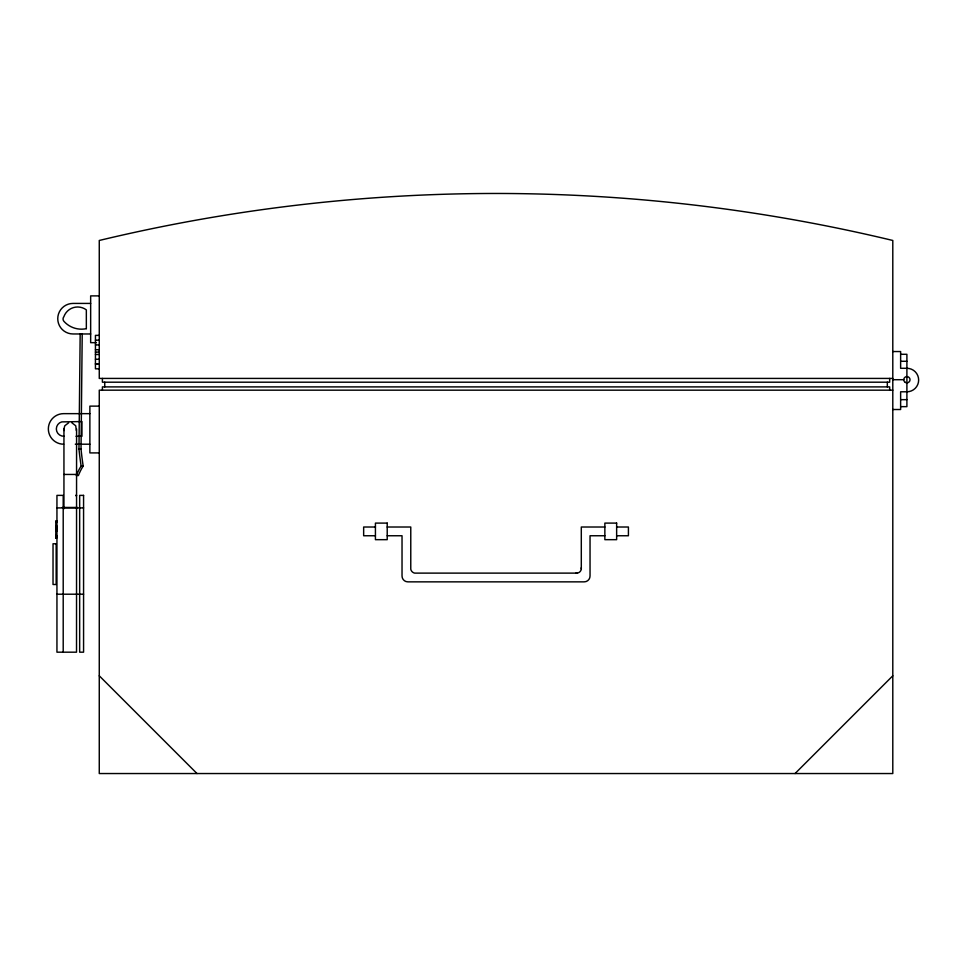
<?xml version="1.0" encoding="UTF-8"?>
<svg xmlns="http://www.w3.org/2000/svg" width="967" height="967" viewBox="0 0 967 967"><rect width="100%" height="100%" fill="white"/><g stroke="black" fill="none" stroke-linecap="round" stroke-linejoin="round"><path stroke-width="1.45" d="M82.219 333.663L81.023 449.147A24.042 1.172 83.9 0 0 83.186 466.13A33.664 7.905 -76.8 0 0 78.387 475.534L76.345 475.51A33.664 7.905 -76.8 0 1 81.143 466.106A24.042 1.172 83.9 0 1 78.968 449.123L80.176 333.639M63.943 508.775L63.943 428.925L64.789 425.77L68.621 422.821M76.357 430.557L75.728 425.77L71.896 422.821M795.067 773.54L892.795 675.8M76.478 495.382L75.728 495.624M99.263 295.89L90.656 295.89L90.656 342.669L96.398 342.669M90.656 303.42L73.021 303.42A15.279 15.279 0 0 0 57.754 318.687A15.279 15.279 0 0 0 73.021 333.966L90.656 333.966M99.263 335.368L95.443 335.368L95.443 368.826L99.263 368.826M95.443 340.154L99.263 340.154M95.443 344.929L99.263 344.929M95.443 349.716L99.263 349.716M892.795 351.541L900.628 351.541L900.628 368.294L906.901 368.294A11.749 11.749 0 0 1 918.65 380.043A11.749 11.749 0 0 1 906.901 391.792L900.628 391.792L900.628 409.512L892.795 409.512M95.443 352.097L99.263 352.097M900.628 354.297L906.901 354.297L906.901 391.792M95.443 354.49L99.263 354.49M95.443 359.265L99.263 359.265M900.628 361.283L906.901 361.283M95.443 363.81L99.263 363.81M95.443 364.051L99.263 364.051M892.795 378.423L99.263 378.423L99.263 240.469A1698.185 1698.185 0 0 1 892.795 240.469L892.795 773.54L99.263 773.54L99.263 390.172L892.795 390.172M892.795 379.705L903.77 379.705M900.628 399.661L906.901 399.661M99.263 406.128L89.871 406.128L89.871 452.907L99.263 452.907M900.628 406.648L906.901 406.648L906.901 392.687M89.871 413.646L63.629 413.646A15.279 15.279 0 0 0 48.35 428.925A15.279 15.279 0 0 0 63.629 444.204M76.018 436.286L81.953 436.286L81.953 421.564L61.743 421.89A7.289 7.289 0 0 0 61.743 435.972L64.148 436.286M75.293 444.204L89.871 444.204M63.943 474.446L76.574 474.446M75.728 495.382L76.574 495.382M62.347 507.457L77.384 507.457M56.944 507.917L83.573 507.917M56.944 520.923L55.808 520.923L55.808 538.244M55.808 521.394L56.944 521.394M55.808 521.999L56.944 521.999M55.808 526.072L56.944 526.072M375.426 527.015L363.652 527.015L363.652 535.754L375.426 535.754M387.211 527.015L410.77 527.015L410.77 569.237A5.113 5.113 0 0 0 414.65 573.117L577.166 573.117M604.858 527.015L581.3 527.015L581.3 568.995M616.644 527.015L628.417 527.015L628.417 535.754L616.644 535.754M55.808 527.474L56.944 527.474M55.808 527.656L56.944 527.656M55.808 527.74L56.944 527.74M55.808 527.922L56.944 527.922M55.808 528.514L56.944 528.514M55.808 529.142L56.944 529.239M55.808 530.279L56.944 530.279M55.808 531.028L56.944 531.028M55.808 535.525L56.944 535.525M387.211 535.754L402.03 535.754L402.03 576.006A5.838 5.838 0 0 0 407.881 581.856L584.189 581.856A5.838 5.838 0 0 0 590.039 576.006L590.039 535.754L604.858 535.754M55.808 536.202L56.944 536.226M55.808 536.395L56.944 536.516M55.808 536.697L56.944 536.697M55.808 536.782L56.944 536.782M55.808 537.156L56.944 537.156M55.808 537.35L56.944 537.217M55.808 537.398L56.944 537.398M55.808 537.857L56.944 537.857M56.944 594.209L83.573 594.209M78.968 449.123L81.023 449.147M81.143 466.106L83.186 466.13M575.909 573.117L577.372 573.093A4.762 4.762 0 0 0 581.276 569.2L581.3 567.726M99.263 675.8L197.002 773.54M63.943 428.925L64.16 430.557M889.664 378.423L889.664 382.195L102.405 382.195L102.405 378.423M889.664 390.172L889.664 386.897L102.405 386.897L102.405 390.172M887.319 382.195L887.319 386.897M104.75 382.195L104.75 386.897M76.574 428.925L76.526 652.181L56.944 652.181L56.944 495.382L63.206 495.382L63.206 652.181M83.573 495.382L79.657 495.382L79.657 652.181L83.573 652.181L83.573 495.382M387.211 523.099L375.426 523.099L375.426 539.671L387.211 539.671L387.211 523.099M616.644 523.099L604.858 523.099L604.858 539.671L616.644 539.671L616.644 523.099M56.159 543.768L53.028 543.768L53.028 584.503L56.159 584.503L56.159 543.768M86.341 328.671L86.341 309.875A14.59 14.59 0 0 0 63.858 316.741A3.59 3.59 0 0 0 63.991 321.407A23.595 23.595 0 0 0 86.341 328.671M905.33 382.424A3.131 3.131 0 0 0 910.032 379.705A3.131 3.131 0 0 0 905.33 376.997A3.131 3.131 0 0 0 905.33 382.424"/></g></svg>
